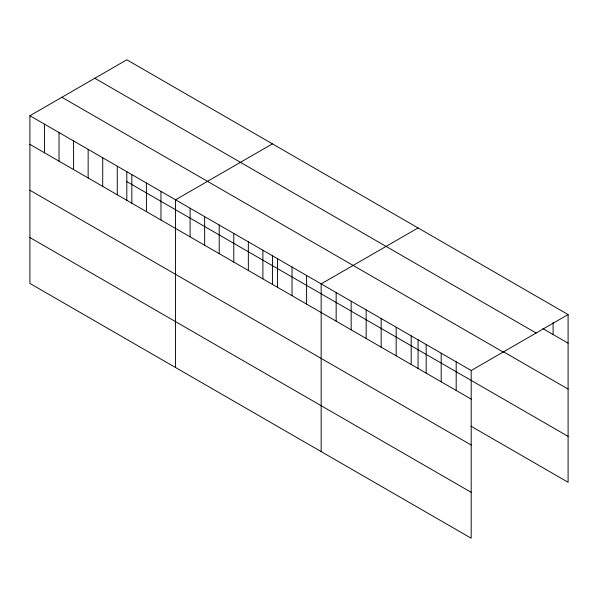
<?xml version="1.0" encoding="UTF-8"?>
<svg xmlns="http://www.w3.org/2000/svg" width="598" height="598" viewBox="0 0 598 598"><rect width="100%" height="100%" fill="white"/><g stroke="black" fill="none" stroke-linecap="round" stroke-linejoin="round"><path stroke-width="0.9" d="M29.9 115.735L471.194 370.513L471.194 538.215L29.9 283.437L29.9 115.735L126.806 59.785L568.1 314.563L568.1 482.265L470.97 426.187M272.434 143.864L175.528 199.814L175.528 367.516M418.062 227.943L321.156 283.886L321.156 451.587M471.194 370.513L568.1 314.563M542.827 328.594L568.1 343.177M94.828 78.248L536.122 333.026M503.344 351.691L568.1 389.081M61.878 97.272L503.172 352.05M126.806 181.59L568.1 436.368M29.9 144.35L471.194 399.128M29.9 190.246L471.194 445.024M29.9 237.541L471.194 492.318M553.098 322.516L553.098 334.514M456.192 361.85L456.192 390.464M441.189 353.186L441.189 381.801M426.18 344.523L426.18 373.137M418.062 339.544L418.062 368.645M411.177 335.867L411.177 364.481M396.175 327.203L396.175 355.817M381.173 318.54L381.173 347.154M366.163 309.876L366.163 338.49M351.161 301.213L351.161 329.827M336.158 292.549L336.158 321.163M306.595 275.484L306.595 304.098M292.026 267.074L292.026 295.689M277.465 258.665L277.465 287.279M272.434 255.466L272.434 284.566M262.903 250.256L262.903 278.87M248.342 241.846L248.342 270.468M233.781 233.444L233.781 262.059M219.212 225.035L219.212 253.649M204.651 216.626L204.651 245.24M190.089 208.216L190.089 236.83M160.967 191.405L160.967 220.019M146.398 182.995L146.398 211.61M131.837 174.586L131.837 203.2M126.806 171.387L126.806 200.487M117.275 166.177L117.275 194.799M102.714 157.775L102.714 186.389M88.153 149.365L88.153 177.98M73.591 140.956L73.591 169.57M59.023 132.547L59.023 161.168M44.461 124.145L44.461 152.759"/></g></svg>
